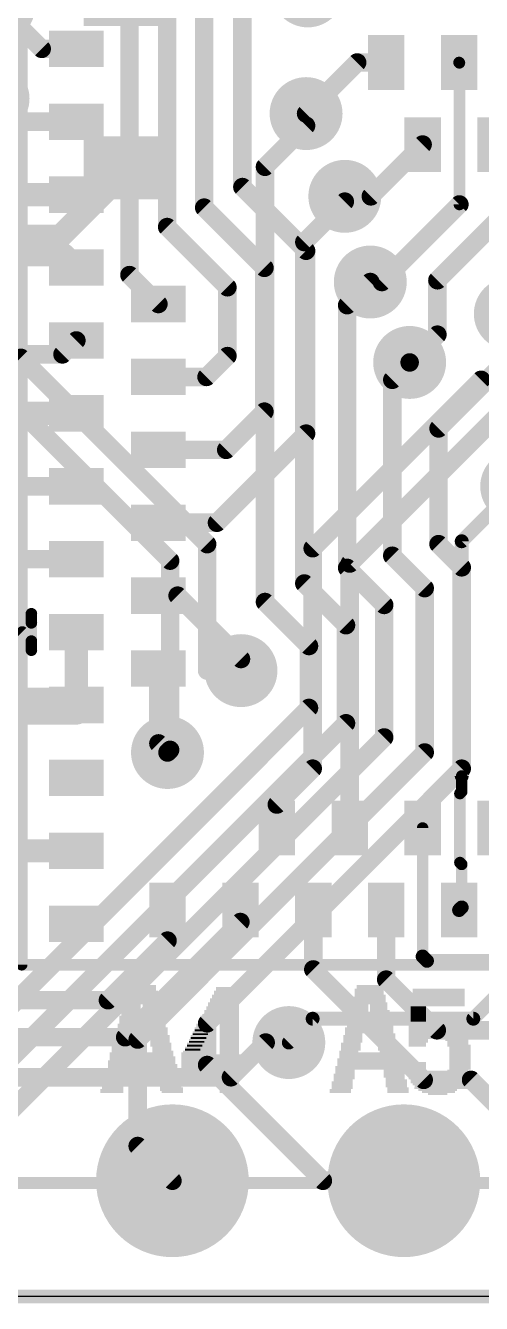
# Model space of a CAD drawing. Extents: x -6 to 40.4, y -4.9 to 21.7.
# Drawn here: x 19.98 to 24.98, y -0.08 to 13.95 of the extents above; entities that cross this region are included whole.
import ezdxf

# ---------------------------------------------------------------- set-up
doc = ezdxf.new("R2010")
doc.units = 0
for name, color, linetype in [('1', 12, 'CONTINUOUS'), ('16', 5, 'CONTINUOUS'), ('17', 110, 'CONTINUOUS'), ('18', 110, 'CONTINUOUS'), ('20', 4, 'CONTINUOUS'), ('200', 132, 'CONTINUOUS'), ('21', 40, 'CONTINUOUS'), ('47', 253, 'CONTINUOUS')]:
    doc.layers.add(name, color=color, linetype=linetype)

# ---------------------------------------------------------------- blocks, each defined once
blk = doc.blocks.new('RECT')
blk.add_solid([(-0.5, -0.5), (0.5, -0.5), (-0.5, 0.5), (0.5, 0.5)])
blk = doc.blocks.new('ROUNDP')
at = {"const_width": 0.5}
blk.add_lwpolyline([(0, -0.25, 1), (0, 0.25, 1), (0, -0.25)], format="xyb", dxfattribs=at)
blk = doc.blocks.new('ROUNDV')
at = {"const_width": 0.5}
blk.add_lwpolyline([(0, -0.25, 1), (0, 0.25, 1), (0, -0.25)], format="xyb", dxfattribs=at)

msp = doc.modelspace()

# ---------------------------------------------------------------- linework, layer by layer
at = {"layer": '1'}
for points, const_width in [([(22.358, 14.599), (22.358, 12.1733)], 0.2032), ([(21.9389, 14.4085), (21.9389, 11.9476)], 0.2032), ([(21.5325, 11.7347), (21.5325, 14.2148)], 0.2032), ([(20.1555, 13.69), (19.685, 14.1605)], 0.2032), ([(21.1185, 14.0478), (21.1185, 11.2075)], 0.2032), ([(20.536, 13.69), (20.1555, 13.69)], 0.2032), ([(23.6175, 13.54), (23.0569, 12.9794)], 0.2032), ([(23.6175, 13.54), (23.936, 13.54)], 0.2032), ([(24.7396, 13.5364), (24.736, 13.54)], 0.127), ([(24.7396, 11.9823), (24.7396, 13.5364)], 0.127), ([(20.536, 12.89), (19.876, 12.89)], 0.2032), ([(23.7676, 12.0716), (24.336, 12.64)], 0.2032), ([(20.536, 12.09), (19.66, 12.09)], 0.254), ([(22.358, 12.1733), (23.0569, 11.4745)], 0.2032), ([(23.482, 12.0716), (23.7676, 12.0716)], 0.2032), ([(24.7396, 11.9823), (23.8887, 11.1314)], 0.2032), ([(21.9389, 11.9476), (22.5997, 11.2869)], 0.2032), ([(25.1995, 11.8518), (24.4983, 11.1506)], 0.2032), ([(22.1933, 11.0739), (21.5325, 11.7347)], 0.2032), ([(20.396, 11.43), (18.2942, 11.43)], 0.254), ([(20.536, 11.29), (20.396, 11.43)], 0.254), ([(23.0569, 11.4745), (23.0569, 9.4679)], 0.2032), ([(22.5997, 11.2869), (22.5997, 9.7092)], 0.2032), ([(21.436, 10.89), (21.1185, 11.2075)], 0.2032), ([(23.7617, 11.1314), (23.8887, 11.1314)], 0.2032), ([(24.4983, 11.1506), (24.4983, 10.5537)], 0.2032), ([(22.1933, 10.3187), (22.1933, 11.0739)], 0.2032), ([(20.536, 10.49), (20.3836, 10.3376)], 0.2032), ([(24.4983, 10.5537), (24.1935, 10.2489)], 0.2032), ([(20.3836, 10.3376), (15.1259, 10.3376)], 0.2032), ([(21.9645, 10.09), (22.1933, 10.3187)], 0.2032), ([(21.436, 10.09), (21.9645, 10.09)], 0.2032), ([(24.9777, 10.0584), (23.1296, 8.2103)], 0.2032), ([(25.6762, 10.0584), (24.9777, 10.0584)], 0.2032), ([(20.536, 9.69), (19.774, 9.69)], 0.254), ([(22.5997, 9.7092), (22.1805, 9.29)], 0.2032), ([(25.146, 9.652), (23.536, 8.042)], 0.2032), ([(23.0569, 9.4679), (22.079, 8.49)], 0.2032), ([(22.1805, 9.29), (21.436, 9.29)], 0.2032), ([(20.536, 8.89), (19.5435, 8.89)], 0.2032), ([(25.3682, 8.89), (24.765, 8.2867)], 0.1524), ([(22.079, 8.49), (21.436, 8.49)], 0.2032), ([(23.1296, 5.7917), (23.1296, 8.2103)], 0.2032), ([(24.765, 5.711), (24.765, 8.2867)], 0.1524), ([(20.536, 8.09), (19.342, 8.09)], 0.2032), ([(23.536, 8.042), (23.536, 5.14)], 0.2032), ([(21.436, 7.69), (21.647, 7.69)], 0.2032), ([(22.3424, 6.9946), (21.647, 7.69)], 0.2032), ([(20.536, 7.29), (20.536, 6.49)], 0.254), ([(22.3424, 6.8676), (22.3424, 6.9946)], 0.2032), ([(21.436, 6.89), (21.436, 6.0689)], 0.2032), ([(18.034, 6.477), (20.523, 6.477)], 0.4064), ([(20.523, 6.477), (20.536, 6.49)], 0.254), ([(21.5358, 5.9691), (21.436, 6.0689)], 0.2032), ([(23.1296, 5.7917), (22.736, 5.3981)], 0.2032), ([(24.765, 5.5384), (24.765, 5.711)], 0.127), ([(22.736, 5.14), (22.736, 5.3981)], 0.2032), ([(24.7455, 5.5189), (24.765, 5.5384)], 0.127), ([(24.7455, 4.7611), (24.7455, 5.5189)], 0.127), ([(24.336, 5.14), (24.336, 3.731)], 0.127), ([(20.536, 4.89), (13.525, 4.89)], 0.254), ([(24.765, 4.7416), (24.7455, 4.7611)], 0.127), ([(24.765, 4.269), (24.765, 4.7416)], 0.127), ([(21.0719, 2.8448), (22.336, 4.109)], 0.2032), ([(21.536, 4.24), (21.536, 3.905)], 0.2032), ([(22.336, 4.109), (22.336, 4.24)], 0.2032), ([(23.136, 4.24), (23.136, 3.5889)], 0.2032), ([(23.936, 4.24), (23.936, 3.4767)], 0.2032), ([(24.765, 4.269), (24.736, 4.24)], 0.1524), ([(20.8823, 3.2512), (21.536, 3.905)], 0.2032), ([(24.336, 3.731), (24.384, 3.683)], 0.1524), ([(24.3479, 2.3769), (23.136, 3.5889)], 0.2032), ([(24.384, 3.683), (25.527, 3.683)], 0.1524), ([(23.936, 3.4767), (24.4917, 2.921)], 0.2032), ([(20.8823, 3.2512), (13.1318, 3.2512)], 0.2032), ([(21.0719, 2.8448), (12.9032, 2.8448)], 0.2032), ([(26.7303, 2.921), (24.4917, 2.921)], 0.2032), ([(22.6135, 2.7865), (22.2325, 2.4055)], 0.2032), ([(22.8675, 2.7865), (22.6135, 2.7865)], 0.2032), ([(22.2325, 2.4055), (18.2955, 2.4055)], 0.2032), ([(24.868, 2.3769), (24.3479, 2.3769)], 0.2032), ([(24.868, 2.3769), (25.9749, 1.27)], 0.2032), ([(0, 0), (31.623, 0)], 0.1524)]:
    msp.add_lwpolyline(points, dxfattribs=dict(at, const_width=const_width))
for points, const_width in [([(20.1555, 13.7408, 1), (20.1555, 13.6392)], 0.1016), ([(20.1196, 13.6541, 1), (20.1914, 13.7259)], 0.1016), ([(20.536, 13.6392, 1), (20.536, 13.7408)], 0.1016), ([(23.6175, 13.5908, 1), (23.6175, 13.4892)], 0.1016), ([(23.6534, 13.5041, 1), (23.5815, 13.5759)], 0.1016), ([(23.936, 13.4892, 1), (23.936, 13.5908)], 0.1016), ([(24.7585, 13.5625, 1), (24.7135, 13.5175)], 0.0635), ([(24.7714, 13.5364, 1), (24.7079, 13.5364)], 0.0635), ([(24.7171, 13.5139, 1), (24.7621, 13.5589)], 0.0635), ([(23.0209, 13.0153, 1), (23.0928, 12.9435)], 0.1016), ([(20.536, 12.8392, 1), (20.536, 12.9408)], 0.1016), ([(24.3719, 12.6041, 1), (24.3001, 12.6759)], 0.1016), ([(20.536, 12.0265, 1), (20.536, 12.1535)], 0.127), ([(22.3939, 12.2092, 1), (22.3221, 12.1374)], 0.1016), ([(22.3072, 12.1733, 1), (22.4088, 12.1733)], 0.1016), ([(23.482, 12.1224, 1), (23.482, 12.0208)], 0.1016), ([(23.7316, 12.1075, 1), (23.8035, 12.0356)], 0.1016), ([(23.7676, 12.0208, 1), (23.7676, 12.1224)], 0.1016), ([(24.7755, 11.9464, 1), (24.7037, 12.0182)], 0.1016), ([(21.9748, 11.9835, 1), (21.903, 11.9117)], 0.1016), ([(21.8881, 11.9476, 1), (21.9897, 11.9476)], 0.1016), ([(24.7079, 11.9823, 1), (24.7714, 11.9823)], 0.0635), ([(21.5684, 11.7706, 1), (21.4966, 11.6987)], 0.1016), ([(21.4817, 11.7347, 1), (21.5833, 11.7347)], 0.1016), ([(20.4409, 11.4749, 1), (20.3511, 11.3851)], 0.127), ([(20.396, 11.3665, 1), (20.396, 11.4935)], 0.127), ([(23.1076, 11.4745, 1), (23.0061, 11.4745)], 0.1016), ([(23.0209, 11.4385, 1), (23.0928, 11.5104)], 0.1016), ([(20.4911, 11.2451, 1), (20.5809, 11.3349)], 0.127), ([(22.6504, 11.2869, 1), (22.5489, 11.2869)], 0.1016), ([(22.5637, 11.251, 1), (22.6356, 11.3228)], 0.1016), ([(21.1544, 11.2434, 1), (21.0826, 11.1716)], 0.1016), ([(21.0677, 11.2075, 1), (21.1693, 11.2075)], 0.1016), ([(23.7617, 11.1822, 1), (23.7617, 11.0806)], 0.1016), ([(23.8528, 11.1673, 1), (23.9246, 11.0955)], 0.1016), ([(23.8887, 11.0806, 1), (23.8887, 11.1822)], 0.1016), ([(24.5491, 11.1506, 1), (24.4475, 11.1506)], 0.1016), ([(24.4624, 11.1865, 1), (24.5342, 11.1147)], 0.1016), ([(22.2441, 11.0739, 1), (22.1425, 11.0739)], 0.1016), ([(22.1573, 11.038, 1), (22.2292, 11.1098)], 0.1016), ([(21.4001, 10.8541, 1), (21.4719, 10.9259)], 0.1016), ([(20.5719, 10.4541, 1), (20.5001, 10.5259)], 0.1016), ([(24.4475, 10.5537, 1), (24.5491, 10.5537)], 0.1016), ([(24.5342, 10.5178, 1), (24.4624, 10.5896)], 0.1016), ([(20.3477, 10.3735, 1), (20.4195, 10.3017)], 0.1016), ([(20.3836, 10.2868, 1), (20.3836, 10.3884)], 0.1016), ([(22.2292, 10.2828, 1), (22.1573, 10.3547)], 0.1016), ([(22.1425, 10.3187, 1), (22.2441, 10.3187)], 0.1016), ([(24.1576, 10.2848, 1), (24.2294, 10.213)], 0.1016), ([(21.436, 10.1408, 1), (21.436, 10.0392)], 0.1016), ([(21.9286, 10.1259, 1), (22.0004, 10.0541)], 0.1016), ([(21.9645, 10.0392, 1), (21.9645, 10.1408)], 0.1016), ([(24.9777, 10.1092, 1), (24.9777, 10.0076)], 0.1016), ([(25.0136, 10.0225, 1), (24.9417, 10.0943)], 0.1016), ([(20.536, 9.6265, 1), (20.536, 9.7535)], 0.127), ([(22.5489, 9.7092, 1), (22.6504, 9.7092)], 0.1016), ([(22.6356, 9.6732, 1), (22.5637, 9.7451)], 0.1016), ([(23.0928, 9.4319, 1), (23.0209, 9.5038)], 0.1016), ([(23.0061, 9.4679, 1), (23.1076, 9.4679)], 0.1016), ([(21.436, 9.3408, 1), (21.436, 9.2392)], 0.1016), ([(22.1446, 9.3259, 1), (22.2164, 9.2541)], 0.1016), ([(22.1805, 9.2392, 1), (22.1805, 9.3408)], 0.1016), ([(20.536, 8.8392, 1), (20.536, 8.9408)], 0.1016), ([(21.436, 8.5408, 1), (21.436, 8.4392)], 0.1016), ([(22.0431, 8.5259, 1), (22.1149, 8.4541)], 0.1016), ([(22.079, 8.4392, 1), (22.079, 8.5408)], 0.1016), ([(23.1804, 8.2103, 1), (23.0788, 8.2103)], 0.1016), ([(23.0937, 8.2463, 1), (23.1655, 8.1744)], 0.1016), ([(24.8031, 8.2867, 1), (24.7269, 8.2867)], 0.0762), ([(24.7381, 8.3137, 1), (24.7919, 8.2598)], 0.0762), ([(20.536, 8.0392, 1), (20.536, 8.1408)], 0.1016), ([(23.5868, 8.042, 1), (23.4852, 8.042)], 0.1016), ([(23.5001, 8.0779, 1), (23.5719, 8.0061)], 0.1016), ([(21.436, 7.7408, 1), (21.436, 7.6392)], 0.1016), ([(21.6829, 7.7259, 1), (21.6111, 7.6541)], 0.1016), ([(21.647, 7.6392, 1), (21.647, 7.7408)], 0.1016), ([(20.5995, 7.29, 1), (20.4725, 7.29)], 0.127), ([(22.3932, 6.9946, 1), (22.2916, 6.9946)], 0.1016), ([(22.3065, 6.9587, 1), (22.3783, 7.0305)], 0.1016), ([(21.4868, 6.89, 1), (21.3852, 6.89)], 0.1016), ([(22.2916, 6.8676, 1), (22.3932, 6.8676)], 0.1016), ([(20.523, 6.3754, 1), (20.523, 6.5786)], 0.2032), ([(20.5809, 6.4451, 1), (20.4911, 6.5349)], 0.127), ([(20.4781, 6.5219, 1), (20.5679, 6.4321)], 0.127), ([(20.4725, 6.49, 1), (20.5995, 6.49)], 0.127), ([(21.4719, 6.1048, 1), (21.4001, 6.033)], 0.1016), ([(21.3852, 6.0689, 1), (21.4868, 6.0689)], 0.1016), ([(21.4998, 5.9332, 1), (21.5717, 6.0051)], 0.1016), ([(23.1655, 5.7557, 1), (23.0937, 5.8276)], 0.1016), ([(23.0788, 5.7917, 1), (23.1804, 5.7917)], 0.1016), ([(24.7269, 5.711, 1), (24.8031, 5.711)], 0.0762), ([(24.7967, 5.711, 1), (24.7333, 5.711)], 0.0635), ([(22.7868, 5.3981, 1), (22.6852, 5.3981)], 0.1016), ([(22.7001, 5.434, 1), (22.7719, 5.3621)], 0.1016), ([(24.723, 5.5414, 1), (24.768, 5.4965)], 0.0635), ([(24.7772, 5.5189, 1), (24.7138, 5.5189)], 0.0635), ([(24.7333, 5.5384, 1), (24.7967, 5.5384)], 0.0635), ([(24.7875, 5.516, 1), (24.7425, 5.5609)], 0.0635), ([(22.6852, 5.14, 1), (22.7868, 5.14)], 0.1016), ([(23.4852, 5.14, 1), (23.5868, 5.14)], 0.1016), ([(24.3678, 5.14, 1), (24.3043, 5.14)], 0.0635), ([(20.536, 4.8265, 1), (20.536, 4.9535)], 0.127), ([(24.768, 4.7835, 1), (24.723, 4.7386)], 0.0635), ([(24.7138, 4.7611, 1), (24.7772, 4.7611)], 0.0635), ([(24.7967, 4.7416, 1), (24.7333, 4.7416)], 0.0635), ([(24.7425, 4.7191, 1), (24.7875, 4.764)], 0.0635), ([(21.5868, 4.24, 1), (21.4852, 4.24)], 0.1016), ([(22.3868, 4.24, 1), (22.2852, 4.24)], 0.1016), ([(22.3719, 4.073, 1), (22.3001, 4.1449)], 0.1016), ([(23.1868, 4.24, 1), (23.0852, 4.24)], 0.1016), ([(23.9868, 4.24, 1), (23.8852, 4.24)], 0.1016), ([(24.7091, 4.2669, 1), (24.7629, 4.2131)], 0.0762), ([(24.7919, 4.2421, 1), (24.7381, 4.2959)], 0.0762), ([(24.7333, 4.269, 1), (24.7967, 4.269)], 0.0635), ([(22.2852, 4.109, 1), (22.3868, 4.109)], 0.1016), ([(21.4852, 3.905, 1), (21.5868, 3.905)], 0.1016), ([(21.5719, 3.869, 1), (21.5001, 3.9409)], 0.1016), ([(24.3629, 3.7579, 1), (24.3091, 3.7041)], 0.0762), ([(23.1719, 3.6248, 1), (23.1001, 3.553)], 0.1016), ([(24.3043, 3.731, 1), (24.3678, 3.731)], 0.0635), ([(24.384, 3.7211, 1), (24.384, 3.6449)], 0.0762), ([(24.3571, 3.6561, 1), (24.4109, 3.7099)], 0.0762), ([(23.0852, 3.5889, 1), (23.1868, 3.5889)], 0.1016), ([(23.9719, 3.5126, 1), (23.9001, 3.4408)], 0.1016), ([(23.8852, 3.4767, 1), (23.9868, 3.4767)], 0.1016), ([(20.8463, 3.2871, 1), (20.9182, 3.2153)], 0.1016), ([(20.8823, 3.2004, 1), (20.8823, 3.302)], 0.1016), ([(21.0719, 2.794, 1), (21.0719, 2.8956)], 0.1016), ([(24.4917, 2.9718, 1), (24.4917, 2.8702)], 0.1016), ([(24.4558, 2.8851, 1), (24.5276, 2.9569)], 0.1016), ([(21.0359, 2.8807, 1), (21.1078, 2.8089)], 0.1016), ([(22.6135, 2.8373, 1), (22.6135, 2.7357)], 0.1016), ([(22.6494, 2.7506, 1), (22.5775, 2.8225)], 0.1016), ([(22.8675, 2.7357, 1), (22.8675, 2.8373)], 0.1016), ([(22.1965, 2.4415, 1), (22.2684, 2.3696)], 0.1016), ([(22.2325, 2.3547, 1), (22.2325, 2.4563)], 0.1016), ([(24.3479, 2.4277, 1), (24.3479, 2.3261)], 0.1016), ([(24.312, 2.341, 1), (24.3839, 2.4129)], 0.1016), ([(24.9039, 2.4129, 1), (24.8321, 2.341)], 0.1016), ([(24.868, 2.3261, 1), (24.868, 2.4277)], 0.1016)]:
    msp.add_lwpolyline(points, format="xyb", dxfattribs=dict(at, const_width=const_width))
at = {"layer": '16'}
for points, const_width in [([(23.0569, 12.9794), (23.0569, 12.8465)], 0.2032), ([(23.0569, 12.8465), (22.606, 12.3956)], 0.2032), ([(21.112, 12.385), (20.3602, 11.6332)], 0.254), ([(22.606, 12.3956), (22.606, 7.62)], 0.2032), ([(23.482, 12.0136), (23.0378, 11.5694)], 0.2032), ([(23.482, 12.0716), (23.482, 12.0136)], 0.2032), ([(20.3602, 11.6332), (16.8921, 11.6332)], 0.254), ([(23.0378, 11.5694), (23.0378, 7.8232)], 0.2032), ([(23.7617, 11.1314), (23.5077, 10.8774)], 0.2032), ([(23.5077, 10.8774), (23.5077, 7.9945)], 0.2032), ([(19.9263, 10.2997), (17.5895, 10.2997)], 0.2032), ([(21.971, 8.255), (19.9263, 10.2997)], 0.2032), ([(25.2984, 10.3124), (24.511, 9.525)], 0.2032), ([(24.1935, 10.2489), (24.003, 10.0584)], 0.2032), ([(24.003, 10.0584), (24.003, 8.128)], 0.2032), ([(21.5646, 8.074), (19.8215, 9.8171)], 0.2032), ([(24.511, 9.525), (24.511, 8.255)], 0.2032), ([(21.971, 8.255), (21.971, 6.8676)], 0.2032), ([(24.765, 8.001), (24.511, 8.255)], 0.2032), ([(21.5646, 8.074), (21.5646, 5.998)], 0.2032), ([(24.3586, 7.7724), (24.003, 8.128)], 0.2032), ([(23.9141, 7.5881), (23.5077, 7.9945)], 0.2032), ([(24.765, 8.001), (24.765, 5.7912)], 0.2032), ([(23.495, 7.366), (23.0378, 7.8232)], 0.2032), ([(24.3586, 7.7724), (24.3586, 5.969)], 0.2032), ([(23.0886, 7.1374), (22.606, 7.62)], 0.2032), ([(23.9141, 7.5881), (23.9141, 6.1341)], 0.2032), ([(23.495, 7.366), (23.495, 6.2897)], 0.2032), ([(23.0886, 7.1374), (23.0886, 6.4581)], 0.2032), ([(22.3424, 6.8676), (21.971, 6.8676)], 0.2032), ([(23.0886, 6.4581), (19.4499, 2.8194)], 0.2032), ([(23.495, 6.2897), (19.6183, 2.413)], 0.2032), ([(23.9141, 6.1341), (19.05, 1.27)], 0.2032), ([(24.3586, 5.969), (21.209, 2.8194)], 0.2032), ([(21.5358, 5.9691), (21.5646, 5.998)], 0.2032), ([(24.765, 5.7912), (21.971, 2.9972)], 0.2032), ([(25.527, 3.683), (24.892, 3.048)], 0.1524), ([(21.971, 2.9972), (21.971, 2.54)], 0.2032), ([(23.1289, 3.048), (22.8675, 2.7865)], 0.1524), ([(24.892, 3.048), (23.1289, 3.048)], 0.1524), ([(21.209, 2.8194), (21.209, 1.651)], 0.2032), ([(23.241, 1.27), (21.971, 2.54)], 0.2032), ([(21.59, 1.27), (21.209, 1.651)], 0.2032), ([(24.13, 1.27), (23.241, 1.27)], 0.2032), ([(0, 0), (31.623, 0)], 0.1524)]:
    msp.add_lwpolyline(points, dxfattribs=dict(at, const_width=const_width))
for points, const_width in [([(23.1076, 12.9794, 1), (23.0061, 12.9794)], 0.1016), ([(23.0928, 12.8106, 1), (23.021, 12.8824)], 0.1016), ([(23.0061, 12.8465, 1), (23.1077, 12.8465)], 0.1016), ([(21.1569, 12.3401, 1), (21.0671, 12.4299)], 0.127), ([(22.6568, 12.3956, 1), (22.5552, 12.3956)], 0.1016), ([(22.5701, 12.4315, 1), (22.6419, 12.3597)], 0.1016), ([(23.5328, 12.0716, 1), (23.4312, 12.0716)], 0.1016), ([(23.4312, 12.0136, 1), (23.5328, 12.0136)], 0.1016), ([(23.5179, 11.9777, 1), (23.446, 12.0495)], 0.1016), ([(20.3153, 11.6781, 1), (20.4051, 11.5883)], 0.127), ([(20.3602, 11.5697, 1), (20.3602, 11.6967)], 0.127), ([(23.0886, 11.5694, 1), (22.987, 11.5694)], 0.1016), ([(23.0019, 11.6053, 1), (23.0737, 11.5335)], 0.1016), ([(23.7976, 11.0955, 1), (23.7258, 11.1673)], 0.1016), ([(23.5585, 10.8774, 1), (23.4569, 10.8774)], 0.1016), ([(23.4718, 10.9133, 1), (23.5436, 10.8415)], 0.1016), ([(19.9622, 10.3356, 1), (19.8904, 10.2638)], 0.1016), ([(19.9263, 10.2489, 1), (19.9263, 10.3505)], 0.1016), ([(24.2294, 10.213, 1), (24.1576, 10.2848)], 0.1016), ([(24.0538, 10.0584, 1), (23.9522, 10.0584)], 0.1016), ([(23.9671, 10.0943, 1), (24.0389, 10.0225)], 0.1016), ([(24.5618, 9.525, 1), (24.4602, 9.525)], 0.1016), ([(24.4751, 9.5609, 1), (24.5469, 9.4891)], 0.1016), ([(22.0218, 8.255, 1), (21.9202, 8.255)], 0.1016), ([(21.9351, 8.2191, 1), (22.0069, 8.2909)], 0.1016), ([(24.5469, 8.2909, 1), (24.4751, 8.2191)], 0.1016), ([(24.4602, 8.255, 1), (24.5618, 8.255)], 0.1016), ([(21.6154, 8.074, 1), (21.5138, 8.074)], 0.1016), ([(21.5287, 8.038, 1), (21.6005, 8.1099)], 0.1016), ([(24.0389, 8.1639, 1), (23.9671, 8.0921)], 0.1016), ([(23.9522, 8.128, 1), (24.0538, 8.128)], 0.1016), ([(23.5436, 8.0304, 1), (23.4718, 7.9586)], 0.1016), ([(23.4569, 7.9945, 1), (23.5585, 7.9945)], 0.1016), ([(24.8158, 8.001, 1), (24.7142, 8.001)], 0.1016), ([(24.7291, 7.9651, 1), (24.8009, 8.0369)], 0.1016), ([(23.0737, 7.8591, 1), (23.0019, 7.7873)], 0.1016), ([(22.987, 7.8232, 1), (23.0886, 7.8232)], 0.1016), ([(24.4094, 7.7724, 1), (24.3078, 7.7724)], 0.1016), ([(24.3227, 7.7365, 1), (24.3945, 7.8083)], 0.1016), ([(22.6419, 7.6559, 1), (22.5701, 7.5841)], 0.1016), ([(22.5552, 7.62, 1), (22.6568, 7.62)], 0.1016), ([(23.9649, 7.5881, 1), (23.8633, 7.5881)], 0.1016), ([(23.8782, 7.5522, 1), (23.95, 7.624)], 0.1016), ([(23.5458, 7.366, 1), (23.4442, 7.366)], 0.1016), ([(23.4591, 7.3301, 1), (23.5309, 7.4019)], 0.1016), ([(23.1394, 7.1374, 1), (23.0378, 7.1374)], 0.1016), ([(23.0527, 7.1015, 1), (23.1245, 7.1733)], 0.1016), ([(21.971, 6.9184, 1), (21.971, 6.8168)], 0.1016), ([(21.9202, 6.8676, 1), (22.0218, 6.8676)], 0.1016), ([(22.3424, 6.8168, 1), (22.3424, 6.9184)], 0.1016), ([(23.0378, 6.4581, 1), (23.1394, 6.4581)], 0.1016), ([(23.1245, 6.4222, 1), (23.0527, 6.494)], 0.1016), ([(23.4442, 6.2897, 1), (23.5458, 6.2897)], 0.1016), ([(23.5309, 6.2538, 1), (23.4591, 6.3257)], 0.1016), ([(23.8633, 6.1341, 1), (23.9649, 6.1341)], 0.1016), ([(23.95, 6.0982, 1), (23.8782, 6.17)], 0.1016), ([(21.4998, 6.0051, 1), (21.5717, 5.9332)], 0.1016), ([(21.5138, 5.998, 1), (21.6154, 5.998)], 0.1016), ([(21.6005, 5.9621, 1), (21.5287, 6.0339)], 0.1016), ([(24.3945, 5.9331, 1), (24.3227, 6.0049)], 0.1016), ([(24.3078, 5.969, 1), (24.4094, 5.969)], 0.1016), ([(24.8009, 5.7553, 1), (24.7291, 5.8271)], 0.1016), ([(24.7142, 5.7912, 1), (24.8158, 5.7912)], 0.1016), ([(22.0218, 2.9972, 1), (21.9202, 2.9972)], 0.1016), ([(23.1289, 3.0861, 1), (23.1289, 3.0099)], 0.0762), ([(23.1559, 3.0211, 1), (23.102, 3.0749)], 0.0762), ([(24.8651, 3.0749, 1), (24.9189, 3.0211)], 0.0762), ([(24.892, 3.0099, 1), (24.892, 3.0861)], 0.0762), ([(21.9351, 3.0331, 1), (22.0069, 2.9613)], 0.1016), ([(21.2598, 2.8194, 1), (21.1582, 2.8194)], 0.1016), ([(21.1731, 2.8553, 1), (21.2449, 2.7835)], 0.1016), ([(22.8405, 2.8135, 1), (22.8944, 2.7596)], 0.0762), ([(22.0069, 2.5759, 1), (21.9351, 2.5041)], 0.1016), ([(21.9202, 2.54, 1), (22.0218, 2.54)], 0.1016), ([(21.2449, 1.6869, 1), (21.1731, 1.6151)], 0.1016), ([(21.1582, 1.651, 1), (21.2598, 1.651)], 0.1016), ([(21.5541, 1.2341, 1), (21.6259, 1.3059)], 0.1016), ([(23.241, 1.3208, 1), (23.241, 1.2192)], 0.1016), ([(23.2051, 1.2341, 1), (23.2769, 1.3059)], 0.1016), ([(24.13, 1.2192, 1), (24.13, 1.3208)], 0.1016)]:
    msp.add_lwpolyline(points, format="xyb", dxfattribs=dict(at, const_width=const_width))
at = {"layer": '20'}
msp.add_line((34.29, 0), (1.27, 0), dxfattribs=at)
at = {"layer": '21', "const_width": 0.127}
for points in [[(19.936, 3.64), (19.936, 14.14)], [(20.042, 7.4915), (19.842, 7.2915)], [(20.042, 7.3915), (20.042, 7.4915)], [(20.042, 7.0915), (20.042, 7.3915)], [(19.842, 7.2915), (20.042, 7.0915)], [(20.042, 7.1915), (19.942, 7.2915)], [(20.042, 7.0915), (20.042, 7.1915)], [(35.436, 3.64), (19.936, 3.64)]]:
    msp.add_lwpolyline(points, dxfattribs=at)
at = {"layer": '21', "const_width": 0.0635}
for points in [[(20.0738, 7.4915, 1), (20.0103, 7.4915)], [(20.0738, 7.3915, 1), (20.0103, 7.3915)], [(20.0645, 7.469, 1), (20.0195, 7.514)], [(19.9645, 7.314, 1), (19.9195, 7.269)], [(20.0103, 7.3915, 1), (20.0738, 7.3915)], [(20.0738, 7.1915, 1), (20.0103, 7.1915)], [(20.0195, 7.169, 1), (20.0645, 7.214)], [(20.0103, 7.0915, 1), (20.0738, 7.0915)], [(20.0103, 7.0915, 1), (20.0738, 7.0915)], [(20.0195, 7.069, 1), (20.0645, 7.114)], [(19.9043, 3.64, 1), (19.9677, 3.64)]]:
    msp.add_lwpolyline(points, format="xyb", dxfattribs=at)
at = {"layer": '47', "const_width": 0.13}
msp.add_lwpolyline([(17.8054, 1.2446), (40.3802, 1.2446)], dxfattribs=at)

# ---------------------------------------------------------------- block references
at = {"layer": '1', "xscale": 0.6, "yscale": 0.4}
for p, rotation in [((20.536, 13.69), 180), ((23.936, 13.54), 270), ((24.736, 13.54), 270), ((20.536, 12.89), 180), ((24.336, 12.64), 270), ((25.136, 12.64), 270), ((20.536, 12.09), 180), ((21.436, 10.89), 180), ((21.436, 10.09), 180), ((21.436, 9.29), 180), ((21.436, 8.49), 180), ((21.436, 7.69), 180), ((21.436, 6.89), 180), ((20.536, 5.69), 180), ((22.736, 5.14), 90), ((23.536, 5.14), 90), ((24.336, 5.14), 90), ((25.136, 5.14), 90), ((20.536, 4.89), 180), ((21.536, 4.24), 90), ((22.336, 4.24), 90), ((23.136, 4.24), 90), ((23.936, 4.24), 90), ((24.736, 4.24), 90), ((20.536, 4.09), 180)]:
    msp.add_blockref('RECT', p, dxfattribs=dict(at, rotation=rotation))
for p in [(20.536, 11.29), (20.536, 10.49), (20.536, 9.69), (20.536, 8.89), (20.536, 8.09), (20.536, 7.29), (20.536, 6.49)]:
    msp.add_blockref('RECT', p, dxfattribs=at)
at = {"layer": '16', "xscale": 0.69, "yscale": 0.99, "rotation": 90}
for p in [(21.112, 14.285), (21.112, 12.385)]:
    msp.add_blockref('RECT', p, dxfattribs=at)
at = {"layer": '17', "xscale": 1.6764, "yscale": 1.6764, "rotation": 270}
for p in [(21.59, 1.27), (21.59, 1.27), (24.13, 1.27), (24.13, 1.27)]:
    msp.add_blockref('ROUNDP', p, dxfattribs=at)
at = {"layer": '18', "xscale": 0.8001, "yscale": 0.8001}
for p in [(23.0759, 14.3256), (23.0759, 14.3256), (19.685, 14.1605), (19.685, 14.1605), (19.6215, 13.1445), (19.6215, 13.1445), (23.0569, 12.9794), (23.0569, 12.9794), (23.482, 12.0716), (23.482, 12.0716), (23.7617, 11.1314), (23.7617, 11.1314), (25.2984, 10.7823), (25.2984, 10.7823), (24.1935, 10.2489), (24.1935, 10.2489), (25.3682, 8.89), (25.3682, 8.89), (22.3424, 6.8676), (22.3424, 6.8676), (21.5358, 5.9691), (21.5358, 5.9691), (22.8675, 2.7865), (22.8675, 2.7865)]:
    msp.add_blockref('ROUNDV', p, dxfattribs=at)
at = {"layer": '200'}
for p, xscale, yscale in [((21.2509, 3.3867), 0.3175, 0.0211), ((21.2509, 3.3655), 0.3175, 0.0213), ((21.2623, 3.4078), 0.2946, 0.0211), ((22.1945, 3.3867), 0.254, 0.0211), ((22.1945, 3.3655), 0.254, 0.0213), ((23.7503, 3.3655), 0.3175, 0.0213), ((23.7604, 3.3867), 0.2972, 0.0211), ((23.749, 3.4078), 0.2743, 0.0211), ((24.5123, 3.3655), 0.5715, 0.0213), ((21.2522, 3.2385), 0.4013, 0.0213), ((21.2522, 3.2173), 0.4013, 0.0211), ((21.2522, 3.302), 0.3607, 0.0213), ((21.2522, 3.2808), 0.3607, 0.0211), ((21.2623, 3.2597), 0.381, 0.0211), ((21.2623, 3.3443), 0.3404, 0.0211), ((21.2623, 3.3232), 0.3404, 0.0211), ((22.1513, 3.2173), 0.3404, 0.0211), ((22.1628, 3.2597), 0.3175, 0.0211), ((22.1628, 3.2385), 0.3175, 0.0213), ((22.1729, 3.302), 0.2972, 0.0213), ((22.1729, 3.2808), 0.2972, 0.0211), ((22.1831, 3.3443), 0.2769, 0.0211), ((22.1831, 3.3232), 0.2769, 0.0211), ((23.749, 3.2808), 0.3607, 0.0211), ((23.749, 3.2597), 0.3607, 0.0211), ((23.749, 3.2385), 0.3607, 0.0213), ((23.7592, 3.2173), 0.381, 0.0211), ((23.7503, 3.3443), 0.3175, 0.0211), ((23.7503, 3.3232), 0.3175, 0.0211), ((23.7604, 3.302), 0.3378, 0.0213), ((24.5008, 3.3232), 0.5944, 0.0211), ((24.5008, 3.302), 0.5944, 0.0213), ((24.5008, 3.2808), 0.5944, 0.0211), ((24.5008, 3.2597), 0.5944, 0.0211), ((24.5008, 3.2385), 0.5944, 0.0213), ((24.5008, 3.2173), 0.5944, 0.0211), ((24.5123, 3.3443), 0.5715, 0.0211), ((21.1353, 3.1538), 0.2134, 0.0211), ((21.1353, 3.1327), 0.2134, 0.0211), ((21.1353, 3.1115), 0.2134, 0.0213), ((21.1239, 3.0903), 0.1905, 0.0211), ((21.1468, 3.1962), 0.1905, 0.0211), ((21.1468, 3.175), 0.1905, 0.0213), ((21.3576, 3.1962), 0.1905, 0.0211), ((21.3678, 3.175), 0.2108, 0.0213), ((21.3678, 3.1538), 0.2108, 0.0211), ((21.3893, 3.0903), 0.2134, 0.0211), ((21.3779, 3.1327), 0.1905, 0.0211), ((21.3779, 3.1115), 0.1905, 0.0213), ((22.1196, 3.0903), 0.4039, 0.0211), ((22.131, 3.1327), 0.381, 0.0211), ((22.131, 3.1115), 0.381, 0.0213), ((22.1412, 3.175), 0.3607, 0.0213), ((22.1412, 3.1538), 0.3607, 0.0211), ((22.1513, 3.1962), 0.3404, 0.0211), ((23.6334, 3.1115), 0.2108, 0.0213), ((23.6233, 3.0903), 0.1905, 0.0211), ((23.6436, 3.1962), 0.1905, 0.0211), ((23.6436, 3.175), 0.1905, 0.0213), ((23.6436, 3.1538), 0.1905, 0.0211), ((23.6436, 3.1327), 0.1905, 0.0211), ((23.8544, 3.1962), 0.1905, 0.0211), ((23.8544, 3.175), 0.1905, 0.0213), ((23.8544, 3.1538), 0.1905, 0.0211), ((23.8658, 3.1327), 0.2134, 0.0211), ((23.8773, 3.1115), 0.1905, 0.0213), ((23.8773, 3.0903), 0.1905, 0.0211), ((24.5008, 3.1962), 0.5944, 0.0211), ((24.2888, 3.175), 0.1702, 0.0213), ((24.2888, 3.1538), 0.1702, 0.0211), ((24.2888, 3.1327), 0.1702, 0.0211), ((24.2888, 3.1115), 0.1702, 0.0213), ((24.2888, 3.0903), 0.1702, 0.0211), ((21.0934, 2.9845), 0.2108, 0.0213), ((21.0934, 2.9633), 0.2108, 0.0211), ((21.0934, 2.9422), 0.2108, 0.0211), ((21.1137, 3.0692), 0.2108, 0.0211), ((21.1137, 3.048), 0.2108, 0.0213), ((21.1137, 3.0268), 0.2108, 0.0211), ((21.1137, 3.0057), 0.2108, 0.0211), ((21.3893, 3.0692), 0.2134, 0.0211), ((21.3893, 3.048), 0.2134, 0.0213), ((21.4109, 3.0057), 0.2108, 0.0211), ((21.4109, 2.9845), 0.2108, 0.0213), ((21.4109, 2.9633), 0.2108, 0.0211), ((21.4008, 3.0268), 0.1905, 0.0211), ((21.4211, 2.9422), 0.2311, 0.0211), ((21.9291, 2.9422), 0.1905, 0.0211), ((21.9494, 2.9845), 0.1905, 0.0213), ((21.9494, 2.9633), 0.1905, 0.0211), ((21.9723, 3.0268), 0.1905, 0.0211), ((21.9723, 3.0057), 0.1905, 0.0211), ((21.9926, 3.0692), 0.1905, 0.0211), ((21.9926, 3.048), 0.1905, 0.0213), ((22.2148, 3.0692), 0.2134, 0.0211), ((22.2148, 3.048), 0.2134, 0.0213), ((22.2148, 3.0268), 0.2134, 0.0211), ((22.2148, 3.0057), 0.2134, 0.0211), ((22.2148, 2.9845), 0.2134, 0.0213), ((22.2148, 2.9633), 0.2134, 0.0211), ((22.2148, 2.9422), 0.2134, 0.0211), ((23.5903, 2.9422), 0.2108, 0.0211), ((23.6118, 3.0268), 0.2134, 0.0211), ((23.6118, 3.0057), 0.2134, 0.0211), ((23.6004, 2.9845), 0.1905, 0.0213), ((23.6004, 2.9633), 0.1905, 0.0211), ((23.6233, 3.0692), 0.1905, 0.0211), ((23.6233, 3.048), 0.1905, 0.0213), ((23.8874, 3.048), 0.2108, 0.0213), ((23.8874, 3.0268), 0.2108, 0.0211), ((23.8773, 3.0692), 0.1905, 0.0211), ((23.8976, 3.0057), 0.1905, 0.0211), ((23.8976, 2.9845), 0.1905, 0.0213), ((23.9078, 2.9633), 0.2108, 0.0211), ((23.9078, 2.9422), 0.2108, 0.0211), ((24.2786, 3.0057), 0.1905, 0.0211), ((24.2786, 2.9845), 0.1905, 0.0213), ((24.2786, 2.9633), 0.1905, 0.0211), ((24.2786, 2.9422), 0.1905, 0.0211), ((24.2888, 3.0692), 0.1702, 0.0211), ((24.2888, 3.048), 0.1702, 0.0213), ((24.2888, 3.0268), 0.1702, 0.0211), ((24.5847, 2.9422), 0.381, 0.0211), ((24.5859, 2.9633), 0.3378, 0.0211), ((24.5745, 2.9845), 0.2743, 0.0213), ((24.5758, 3.0057), 0.1905, 0.0211), ((21.0617, 2.8363), 0.2337, 0.0211), ((21.0617, 2.8152), 0.2337, 0.0211), ((21.0503, 2.794), 0.2108, 0.0213), ((21.0718, 2.8998), 0.2134, 0.0211), ((21.0718, 2.8787), 0.2134, 0.0211), ((21.0718, 2.8575), 0.2134, 0.0213), ((21.0934, 2.921), 0.2108, 0.0213), ((21.4427, 2.8575), 0.2337, 0.0213), ((21.4313, 2.921), 0.2108, 0.0213), ((21.4313, 2.8998), 0.2108, 0.0211), ((21.4313, 2.8787), 0.2108, 0.0211), ((21.4528, 2.8363), 0.2134, 0.0211), ((21.4528, 2.8152), 0.2134, 0.0211), ((21.4528, 2.794), 0.2134, 0.0213), ((21.8554, 2.794), 0.1702, 0.0213), ((21.8656, 2.8152), 0.1905, 0.0211), ((21.8859, 2.8575), 0.1905, 0.0213), ((21.8758, 2.8363), 0.1702, 0.0211), ((21.9088, 2.8998), 0.1905, 0.0211), ((21.8973, 2.8787), 0.1676, 0.0211), ((21.9189, 2.921), 0.1702, 0.0213), ((22.2148, 2.921), 0.2134, 0.0213), ((22.2148, 2.8998), 0.2134, 0.0211), ((22.2148, 2.8787), 0.2134, 0.0211), ((22.2148, 2.8575), 0.2134, 0.0213), ((22.2148, 2.8363), 0.2134, 0.0211), ((22.2148, 2.8152), 0.2134, 0.0211), ((22.2148, 2.794), 0.2134, 0.0213), ((23.5699, 2.8575), 0.2108, 0.0213), ((23.5699, 2.8363), 0.2108, 0.0211), ((23.5699, 2.8152), 0.2108, 0.0211), ((23.5699, 2.794), 0.2108, 0.0213), ((23.5903, 2.921), 0.2108, 0.0213), ((23.5903, 2.8998), 0.2108, 0.0211), ((23.5801, 2.8787), 0.1905, 0.0211), ((23.9078, 2.921), 0.2108, 0.0213), ((23.9179, 2.8998), 0.1905, 0.0211), ((23.9293, 2.8787), 0.2134, 0.0211), ((23.9293, 2.8575), 0.2134, 0.0213), ((23.9293, 2.8363), 0.2134, 0.0211), ((23.9293, 2.8152), 0.2134, 0.0211), ((23.9509, 2.794), 0.2108, 0.0213), ((24.5008, 2.8787), 0.635, 0.0211), ((24.5008, 2.8575), 0.635, 0.0213), ((24.3103, 2.8363), 0.254, 0.0211), ((24.4907, 2.921), 0.6147, 0.0213), ((24.4907, 2.8998), 0.6147, 0.0211), ((24.2888, 2.8152), 0.2108, 0.0211), ((24.2888, 2.794), 0.2108, 0.0213), ((24.7015, 2.8363), 0.2743, 0.0211), ((24.7117, 2.8152), 0.254, 0.0211), ((24.7231, 2.794), 0.2311, 0.0213), ((21.2509, 2.667), 0.6985, 0.0213), ((21.0401, 2.7517), 0.2311, 0.0211), ((21.0401, 2.7305), 0.2311, 0.0213), ((21.0401, 2.7093), 0.2311, 0.0211), ((21.0299, 2.6882), 0.2108, 0.0211), ((21.0503, 2.7728), 0.2108, 0.0211), ((21.463, 2.7728), 0.2337, 0.0211), ((21.463, 2.7517), 0.2337, 0.0211), ((21.4744, 2.7305), 0.2108, 0.0213), ((21.4744, 2.7093), 0.2108, 0.0211), ((21.4846, 2.6882), 0.2311, 0.0211), ((21.7818, 2.667), 0.1905, 0.0213), ((21.8021, 2.6882), 0.1905, 0.0211), ((21.8224, 2.7305), 0.1905, 0.0213), ((21.8123, 2.7093), 0.1702, 0.0211), ((21.8338, 2.7517), 0.1676, 0.0211), ((21.8453, 2.7728), 0.1905, 0.0211), ((22.2148, 2.7728), 0.2134, 0.0211), ((22.2148, 2.7517), 0.2134, 0.0211), ((22.2148, 2.7305), 0.2134, 0.0213), ((22.2148, 2.7093), 0.2134, 0.0211), ((22.2148, 2.6882), 0.2134, 0.0211), ((22.2148, 2.667), 0.2134, 0.0213), ((23.5267, 2.6882), 0.2108, 0.0211), ((23.749, 2.667), 0.6553, 0.0213), ((23.5483, 2.7728), 0.2134, 0.0211), ((23.5483, 2.7517), 0.2134, 0.0211), ((23.5483, 2.7305), 0.2134, 0.0213), ((23.5483, 2.7093), 0.2134, 0.0211), ((23.9509, 2.7728), 0.2108, 0.0211), ((23.9509, 2.7517), 0.2108, 0.0211), ((23.9509, 2.7305), 0.2108, 0.0213), ((23.9611, 2.7093), 0.2311, 0.0211), ((23.9713, 2.6882), 0.2108, 0.0211), ((24.2786, 2.7728), 0.1905, 0.0211), ((24.2786, 2.7517), 0.1905, 0.0211), ((24.7231, 2.7728), 0.2311, 0.0211), ((24.7345, 2.7517), 0.254, 0.0211), ((24.7447, 2.7305), 0.2337, 0.0213), ((24.7447, 2.7093), 0.2337, 0.0211), ((24.7447, 2.6882), 0.2337, 0.0211), ((24.7447, 2.667), 0.2337, 0.0213), ((21.2522, 2.5823), 0.7417, 0.0211), ((21.2522, 2.5612), 0.7417, 0.0211), ((21.2623, 2.54), 0.762, 0.0213), ((21.2623, 2.5188), 0.762, 0.0211), ((21.2623, 2.6247), 0.7214, 0.0211), ((21.2623, 2.6035), 0.7214, 0.0213), ((21.2509, 2.6458), 0.6985, 0.0211), ((22.0561, 2.6458), 0.7391, 0.0211), ((22.0561, 2.6247), 0.7391, 0.0211), ((22.0561, 2.6035), 0.7391, 0.0213), ((22.0561, 2.5823), 0.7391, 0.0211), ((22.0561, 2.5612), 0.7391, 0.0211), ((22.0561, 2.54), 0.7391, 0.0213), ((22.0561, 2.5188), 0.7391, 0.0211), ((23.749, 2.5188), 0.7417, 0.0211), ((23.7503, 2.6035), 0.6985, 0.0213), ((23.7503, 2.5823), 0.6985, 0.0211), ((23.7503, 2.5612), 0.6985, 0.0211), ((23.7604, 2.54), 0.7188, 0.0213), ((23.7604, 2.6247), 0.6782, 0.0211), ((23.749, 2.6458), 0.6553, 0.0211), ((24.2684, 2.5612), 0.2108, 0.0211), ((24.2684, 2.54), 0.2108, 0.0213), ((24.2684, 2.5188), 0.2108, 0.0211), ((24.7447, 2.6458), 0.2337, 0.0211), ((24.7447, 2.6247), 0.2337, 0.0211), ((24.7447, 2.6035), 0.2337, 0.0213), ((24.7447, 2.5823), 0.2337, 0.0211), ((24.7447, 2.5612), 0.2337, 0.0211), ((24.7447, 2.54), 0.2337, 0.0213), ((24.7447, 2.5188), 0.2337, 0.0211), ((20.955, 2.3918), 0.2337, 0.0211), ((20.9652, 2.4342), 0.254, 0.0211), ((20.9652, 2.413), 0.254, 0.0213), ((21.2522, 2.4977), 0.7823, 0.0211), ((20.9766, 2.4765), 0.2311, 0.0213), ((20.9766, 2.4553), 0.2311, 0.0211), ((21.5265, 2.4765), 0.2337, 0.0213), ((21.5367, 2.4553), 0.254, 0.0211), ((21.5481, 2.4342), 0.2311, 0.0211), ((21.5481, 2.413), 0.2311, 0.0213), ((21.5481, 2.3918), 0.2311, 0.0211), ((22.0561, 2.4977), 0.7391, 0.0211), ((22.0561, 2.4765), 0.7391, 0.0213), ((22.2148, 2.4553), 0.2134, 0.0211), ((22.2148, 2.4342), 0.2134, 0.0211), ((22.2148, 2.413), 0.2134, 0.0213), ((22.2148, 2.3918), 0.2134, 0.0211), ((23.4747, 2.4342), 0.2337, 0.0211), ((23.4747, 2.413), 0.2337, 0.0213), ((23.4747, 2.3918), 0.2337, 0.0211), ((23.749, 2.4977), 0.7417, 0.0211), ((23.4848, 2.4765), 0.2134, 0.0213), ((23.4848, 2.4553), 0.2134, 0.0211), ((24.0144, 2.4765), 0.2108, 0.0213), ((24.0246, 2.4553), 0.2311, 0.0211), ((24.0246, 2.4342), 0.2311, 0.0211), ((24.0246, 2.413), 0.2311, 0.0213), ((24.0348, 2.3918), 0.2108, 0.0211), ((24.2684, 2.4977), 0.2108, 0.0211), ((24.2684, 2.4765), 0.2108, 0.0213), ((24.2786, 2.4553), 0.2311, 0.0211), ((24.3103, 2.3918), 0.254, 0.0211), ((24.2888, 2.4342), 0.2108, 0.0211), ((24.3002, 2.413), 0.2337, 0.0213), ((24.6812, 2.3918), 0.2743, 0.0211), ((24.7117, 2.4342), 0.254, 0.0211), ((24.7117, 2.413), 0.254, 0.0213), ((24.7231, 2.4765), 0.2311, 0.0213), ((24.7231, 2.4553), 0.2311, 0.0211), ((24.7447, 2.4977), 0.2337, 0.0211), ((20.9245, 2.2648), 0.254, 0.0211), ((20.9245, 2.2437), 0.254, 0.0211), ((20.9448, 2.3495), 0.254, 0.0213), ((20.9448, 2.3283), 0.254, 0.0211), ((20.9347, 2.3072), 0.2337, 0.0211), ((20.9347, 2.286), 0.2337, 0.0213), ((20.955, 2.3707), 0.2337, 0.0211), ((21.5595, 2.3707), 0.254, 0.0211), ((21.5595, 2.3495), 0.254, 0.0213), ((21.5798, 2.286), 0.254, 0.0213), ((21.5798, 2.2648), 0.254, 0.0211), ((21.5697, 2.3283), 0.2337, 0.0211), ((21.5697, 2.3072), 0.2337, 0.0211), ((21.59, 2.2437), 0.2337, 0.0211), ((22.2148, 2.3707), 0.2134, 0.0211), ((22.2148, 2.3495), 0.2134, 0.0213), ((22.2148, 2.3283), 0.2134, 0.0211), ((22.2148, 2.3072), 0.2134, 0.0211), ((22.2148, 2.286), 0.2134, 0.0213), ((22.2148, 2.2648), 0.2134, 0.0211), ((22.2148, 2.2437), 0.2134, 0.0211), ((23.4315, 2.2648), 0.2337, 0.0211), ((23.4315, 2.2437), 0.2337, 0.0211), ((23.4531, 2.3495), 0.2311, 0.0213), ((23.4531, 2.3283), 0.2311, 0.0211), ((23.4531, 2.3072), 0.2311, 0.0211), ((23.4531, 2.286), 0.2311, 0.0213), ((23.4633, 2.3707), 0.2108, 0.0211), ((24.0462, 2.3707), 0.2337, 0.0211), ((24.0462, 2.3495), 0.2337, 0.0213), ((24.0462, 2.3283), 0.2337, 0.0211), ((24.0462, 2.3072), 0.2337, 0.0211), ((24.0665, 2.286), 0.2337, 0.0213), ((24.0665, 2.2648), 0.2337, 0.0211), ((24.0665, 2.2437), 0.2337, 0.0211), ((24.511, 2.3707), 0.6147, 0.0211), ((24.5008, 2.3495), 0.5944, 0.0213), ((24.5123, 2.3283), 0.5715, 0.0211), ((24.511, 2.3072), 0.5283, 0.0211), ((24.5008, 2.286), 0.508, 0.0213), ((24.5008, 2.2648), 0.4216, 0.0211), ((24.511, 2.2437), 0.3607, 0.0211), ((24.5008, 2.2225), 0.2134, 0.0213)]:
    msp.add_blockref('RECT', p, dxfattribs=dict(at, xscale=xscale, yscale=yscale))

doc.saveas('drawing.dxf')
